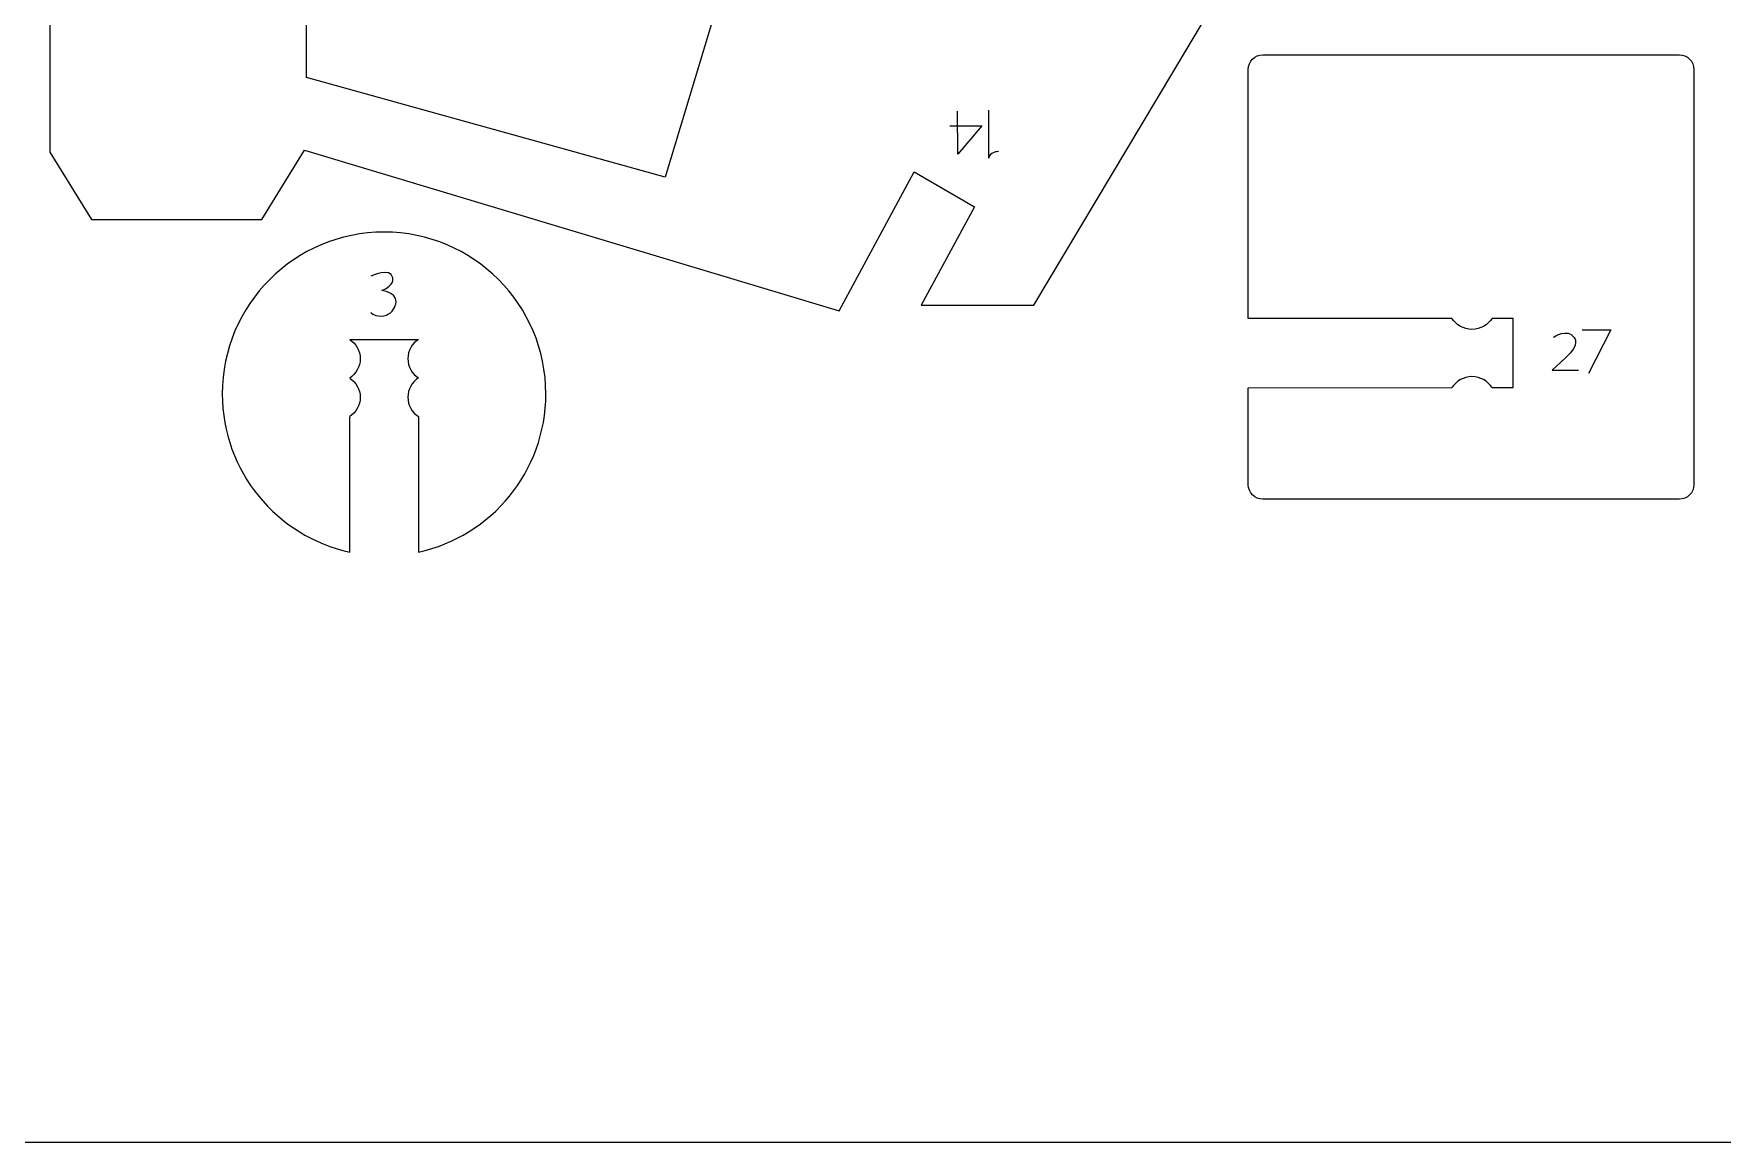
# Model space of a CAD drawing. Header units: centimetres. Extents: x -25 to 25, y -32.5 to 32.5.
# Drawn here: x 2.29 to 9.65, y -32.5 to -27.67 of the extents above; entities that cross this region are included whole.
import ezdxf

# ---------------------------------------------------------------- set-up
doc = ezdxf.new("R2010")
doc.units = ezdxf.units.CM
doc.header["$MEASUREMENT"] = 0
doc.layers.add('Capa 1', color=7, linetype='Continuous')

msp = doc.modelspace()

# ---------------------------------------------------------------- linework, layer by layer
at = {"layer": 'Capa 1', "color": 254}
msp.add_lwpolyline([(-25, -32.5), (25, -32.5), (25, 32.5), (-25, 32.5), (-25, -32.5)], close=True, dxfattribs=at)
at = {"layer": 'Capa 1', "color": 250, "lineweight": 9}
for points, knots in [([(2.86573, -26.67623), (2.86573, -26.67623), (2.8628, -26.21525), (2.8628, -26.21525), (2.8628, -26.21525), (2.8628, -26.21525), (2.36121, -26.21525), (2.36121, -26.21525), (2.36121, -26.21525), (2.36121, -26.21525), (2.36121, -28.18434), (2.36121, -28.18434), (2.36121, -28.18434), (2.36121, -28.18434), (2.54298, -28.47718), (2.54298, -28.47718), (2.54298, -28.47718), (2.54298, -28.47718), (3.28557, -28.47718), (3.28557, -28.47718), (3.28557, -28.47718), (3.28557, -28.47718), (3.47256, -28.17589), (3.47256, -28.17589), (3.47256, -28.17589), (3.47256, -28.17589), (5.80324, -28.87624), (5.80324, -28.87624), (5.80324, -28.87624), (5.80324, -28.87624), (6.13106, -28.27038), (6.13106, -28.27038), (6.13106, -28.27038), (6.13106, -28.27038), (6.39347, -28.42202), (6.39347, -28.42202), (6.39347, -28.42202), (6.39347, -28.42202), (6.16145, -28.85079), (6.16145, -28.85079), (6.16145, -28.85079), (6.16145, -28.85079), (6.6528, -28.85079), (6.6528, -28.85079), (6.6528, -28.85079), (6.6528, -28.85079), (7.53132, -27.38101), (7.53132, -27.38101), (7.53132, -27.38101), (7.53132, -27.38101), (9.57384, -27.38101), (9.57384, -27.38101), (9.57384, -27.38101), (9.57384, -27.38101), (10.69351, -28.98206), (10.69351, -28.98206), (10.69351, -28.98206), (10.69351, -28.98206), (12.8529, -28.98206), (12.8529, -28.98206), (12.8529, -28.98206), (12.8529, -28.98206), (12.8529, -28.40065), (12.8529, -28.40065), (12.8529, -28.40065), (12.8529, -28.40065), (13.15581, -28.40065), (13.15581, -28.40065), (13.15581, -28.40065), (13.15581, -28.40065), (13.15581, -28.98206), (13.15581, -28.98206), (13.15581, -28.98206), (13.15581, -28.98206), (14.30279, -28.98206), (14.30279, -28.98206), (14.30279, -28.98206), (14.30279, -28.98206), (14.3151, -28.98142), (14.3151, -28.98142), (14.3151, -28.98142), (14.3151, -28.98142), (14.32709, -28.97958), (14.32709, -28.97958), (14.32709, -28.97958), (14.32709, -28.97958), (14.33867, -28.9766), (14.33867, -28.9766), (14.33867, -28.9766), (14.33867, -28.9766), (14.34978, -28.97249), (14.34978, -28.97249), (14.34978, -28.97249), (14.34978, -28.97249), (14.36038, -28.96739), (14.36038, -28.96739), (14.36038, -28.96739), (14.36038, -28.96739), (14.37037, -28.96131), (14.37037, -28.96131), (14.37037, -28.96131), (14.37037, -28.96131), (14.37971, -28.9543), (14.37971, -28.9543), (14.37971, -28.9543), (14.37971, -28.9543), (14.38834, -28.94649), (14.38834, -28.94649), (14.38834, -28.94649), (14.38834, -28.94649), (14.39618, -28.93787), (14.39618, -28.93787), (14.39618, -28.93787), (14.39618, -28.93787), (14.40315, -28.92852), (14.40315, -28.92852), (14.40315, -28.92852), (14.40315, -28.92852), (14.40926, -28.91853), (14.40926, -28.91853), (14.40926, -28.91853), (14.40926, -28.91853), (14.41439, -28.90796), (14.41439, -28.90796), (14.41439, -28.90796), (14.41439, -28.90796), (14.41847, -28.89683), (14.41847, -28.89683), (14.41847, -28.89683), (14.41847, -28.89683), (14.42148, -28.88525), (14.42148, -28.88525), (14.42148, -28.88525), (14.42148, -28.88525), (14.42332, -28.87322), (14.42332, -28.87322), (14.42332, -28.87322), (14.42332, -28.87322), (14.42396, -28.86089), (14.42396, -28.86089), (14.42396, -28.86089), (14.42396, -28.86089), (14.42396, -28.55499), (14.42396, -28.55499), (14.42396, -28.55499), (14.42396, -28.55499), (13.94398, -28.55209), (13.94398, -28.55209)], [0, 0, 0, 0, 0.0263158, 0.0263158, 0.0263158, 0.0263158, 0.0526316, 0.0526316, 0.0526316, 0.0526316, 0.0789474, 0.0789474, 0.0789474, 0.0789474, 0.1052632, 0.1052632, 0.1052632, 0.1052632, 0.1315789, 0.1315789, 0.1315789, 0.1315789, 0.1578947, 0.1578947, 0.1578947, 0.1578947, 0.1842105, 0.1842105, 0.1842105, 0.1842105, 0.2105263, 0.2105263, 0.2105263, 0.2105263, 0.2368421, 0.2368421, 0.2368421, 0.2368421, 0.2631579, 0.2631579, 0.2631579, 0.2631579, 0.2894737, 0.2894737, 0.2894737, 0.2894737, 0.3157895, 0.3157895, 0.3157895, 0.3157895, 0.3421053, 0.3421053, 0.3421053, 0.3421053, 0.3684211, 0.3684211, 0.3684211, 0.3684211, 0.3947368, 0.3947368, 0.3947368, 0.3947368, 0.4210526, 0.4210526, 0.4210526, 0.4210526, 0.4473684, 0.4473684, 0.4473684, 0.4473684, 0.4736842, 0.4736842, 0.4736842, 0.4736842, 0.5, 0.5, 0.5, 0.5, 0.5263158, 0.5263158, 0.5263158, 0.5263158, 0.5526316, 0.5526316, 0.5526316, 0.5526316, 0.5789474, 0.5789474, 0.5789474, 0.5789474, 0.6052632, 0.6052632, 0.6052632, 0.6052632, 0.6315789, 0.6315789, 0.6315789, 0.6315789, 0.6578947, 0.6578947, 0.6578947, 0.6578947, 0.6842105, 0.6842105, 0.6842105, 0.6842105, 0.7105263, 0.7105263, 0.7105263, 0.7105263, 0.7368421, 0.7368421, 0.7368421, 0.7368421, 0.7631579, 0.7631579, 0.7631579, 0.7631579, 0.7894737, 0.7894737, 0.7894737, 0.7894737, 0.8157895, 0.8157895, 0.8157895, 0.8157895, 0.8421053, 0.8421053, 0.8421053, 0.8421053, 0.8684211, 0.8684211, 0.8684211, 0.8684211, 0.8947368, 0.8947368, 0.8947368, 0.8947368, 0.9210526, 0.9210526, 0.9210526, 0.9210526, 0.9473684, 0.9473684, 0.9473684, 0.9473684, 1, 1, 1, 1]), ([(5.50278, -26.77527), (5.50278, -26.77527), (3.48018, -26.78793), (3.48018, -26.78793), (3.48018, -26.78793), (3.48018, -26.78793), (3.48018, -27.85824), (3.48018, -27.85824), (3.48018, -27.85824), (3.48018, -27.85824), (5.04535, -28.29251), (5.04535, -28.29251), (5.04535, -28.29251), (5.04535, -28.29251), (5.50278, -26.77527), (5.50278, -26.77527)], [0, 0, 0, 0, 0.2, 0.2, 0.2, 0.2, 0.4, 0.4, 0.4, 0.4, 0.6, 0.6, 0.6, 0.6, 1, 1, 1, 1]), ([(8.47642, -28.90879), (8.47642, -28.90879), (7.58818, -28.90879), (7.58818, -28.90879), (7.58818, -28.90879), (7.58818, -28.90879), (7.58818, -27.82294), (7.58818, -27.82294), (7.58818, -27.82294), (7.58816, -27.80623), (7.5948, -27.79018), (7.60663, -27.77833), (7.60663, -27.77833), (7.61843, -27.7665), (7.63455, -27.75986), (7.65129, -27.75983), (7.65129, -27.75983), (7.65129, -27.75983), (9.46824, -27.75983), (9.46824, -27.75983), (9.46824, -27.75983), (9.48498, -27.75983), (9.50102, -27.76647), (9.51285, -27.77827), (9.51285, -27.77827), (9.52468, -27.7901), (9.53135, -27.80623), (9.53135, -27.82294), (9.53135, -27.82294), (9.53135, -27.82294), (9.53135, -29.6335), (9.53135, -29.6335), (9.53135, -29.6335), (9.53138, -29.65024), (9.52474, -29.66628), (9.51291, -29.67811), (9.51291, -29.67811), (9.50108, -29.68997), (9.48498, -29.69661), (9.46824, -29.69664), (9.46824, -29.69664), (9.46824, -29.69664), (7.65129, -29.69664), (7.65129, -29.69664), (7.65129, -29.69664), (7.63455, -29.69664), (7.61851, -29.69), (7.60668, -29.67817), (7.60668, -29.67817), (7.59482, -29.66636), (7.58818, -29.65024), (7.58818, -29.6335), (7.58818, -29.6335), (7.58818, -29.6335), (7.58818, -29.21173), (7.58818, -29.21173), (7.58818, -29.21173), (7.58818, -29.21173), (8.47642, -29.21014), (8.47642, -29.21014)], [0, 0, 0, 0, 0.0625, 0.0625, 0.0625, 0.0625, 0.125, 0.125, 0.125, 0.125, 0.1875, 0.1875, 0.1875, 0.1875, 0.25, 0.25, 0.25, 0.25, 0.3125, 0.3125, 0.3125, 0.3125, 0.375, 0.375, 0.375, 0.375, 0.4375, 0.4375, 0.4375, 0.4375, 0.5, 0.5, 0.5, 0.5, 0.5625, 0.5625, 0.5625, 0.5625, 0.625, 0.625, 0.625, 0.625, 0.6875, 0.6875, 0.6875, 0.6875, 0.75, 0.75, 0.75, 0.75, 0.8125, 0.8125, 0.8125, 0.8125, 0.875, 0.875, 0.875, 0.875, 1, 1, 1, 1]), ([(3.96899, -29.33682), (3.96899, -29.33682), (3.96899, -29.92735), (3.96899, -29.92735), (3.96899, -29.92735), (4.28659, -29.85858), (4.52455, -29.57602), (4.52455, -29.23783), (4.52455, -29.23783), (4.52455, -28.84815), (4.20866, -28.53227), (3.81899, -28.53227), (3.81899, -28.53227), (3.42932, -28.53227), (3.11343, -28.84815), (3.11343, -29.23783), (3.11343, -29.23783), (3.11343, -29.57602), (3.35139, -29.85859), (3.66899, -29.92735), (3.66899, -29.92735), (3.66899, -29.92735), (3.66898, -29.33698), (3.66898, -29.33698)], [0, 0, 0, 0, 0.1428571, 0.1428571, 0.1428571, 0.1428571, 0.2857143, 0.2857143, 0.2857143, 0.2857143, 0.4285714, 0.4285714, 0.4285714, 0.4285714, 0.5714286, 0.5714286, 0.5714286, 0.5714286, 0.7142857, 0.7142857, 0.7142857, 0.7142857, 1, 1, 1, 1]), ([(8.65092, -28.90879), (8.63249, -28.93749), (8.6003, -28.95651), (8.56366, -28.95651), (8.56366, -28.95651), (8.52703, -28.95651), (8.49483, -28.93749), (8.47641, -28.90879)], [0, 0, 0, 0, 0.3333333, 0.3333333, 0.3333333, 0.3333333, 1, 1, 1, 1]), ([(8.65093, -29.21013), (8.65093, -29.21013), (8.74253, -29.21024), (8.74253, -29.21024), (8.74253, -29.21024), (8.74253, -29.21024), (8.74253, -28.90879), (8.74253, -28.90879), (8.74253, -28.90879), (8.74253, -28.90879), (8.65091, -28.90879), (8.65091, -28.90879)], [0, 0, 0, 0, 0.25, 0.25, 0.25, 0.25, 0.5, 0.5, 0.5, 0.5, 1, 1, 1, 1]), ([(8.65092, -29.21013), (8.63249, -29.18143), (8.6003, -29.16241), (8.56366, -29.16241), (8.56366, -29.16241), (8.52703, -29.16241), (8.49483, -29.18143), (8.47641, -29.21013)], [0, 0, 0, 0, 0.3333333, 0.3333333, 0.3333333, 0.3333333, 1, 1, 1, 1])]:
    msp.add_open_spline(points, degree=3, knots=knots, dxfattribs=at)
at = {"layer": 'Capa 1', "color": 22, "lineweight": 5}
for points, knots in [([(6.28675, -28.0693), (6.28675, -28.0693), (6.42641, -28.0693), (6.42641, -28.0693), (6.42641, -28.0693), (6.42641, -28.0693), (6.32136, -28.19291), (6.32136, -28.19291), (6.32136, -28.19291), (6.32136, -28.19291), (6.32015, -28.005), (6.32015, -28.005)], [0, 0, 0, 0, 0.25, 0.25, 0.25, 0.25, 0.5, 0.5, 0.5, 0.5, 1, 1, 1, 1]), ([(3.76147, -28.88148), (3.76147, -28.88148), (3.7687, -28.89996), (3.80475, -28.89876), (3.80475, -28.89876), (3.82346, -28.89814), (3.83686, -28.89145), (3.84658, -28.8838), (3.84658, -28.8838), (3.87028, -28.8651), (3.8715, -28.83606), (3.8715, -28.83606), (3.8715, -28.83606), (3.87028, -28.79435), (3.80906, -28.78631), (3.80906, -28.78631), (3.80906, -28.78631), (3.86902, -28.76402), (3.85665, -28.73189), (3.85665, -28.73189), (3.85665, -28.73189), (3.84801, -28.68246), (3.76147, -28.72445), (3.76147, -28.72445)], [0, 0, 0, 0, 0.1428571, 0.1428571, 0.1428571, 0.1428571, 0.2857143, 0.2857143, 0.2857143, 0.2857143, 0.4285714, 0.4285714, 0.4285714, 0.4285714, 0.5714286, 0.5714286, 0.5714286, 0.5714286, 0.7142857, 0.7142857, 0.7142857, 0.7142857, 1, 1, 1, 1]), ([(8.91946, -28.99029), (8.91946, -28.99029), (8.98129, -28.94948), (9.00845, -28.99029), (9.00845, -28.99029), (9.00845, -28.99029), (9.03937, -29.02119), (8.97138, -29.08053)], [0, 0, 0, 0, 0.3333333, 0.3333333, 0.3333333, 0.3333333, 1, 1, 1, 1]), ([(9.04419, -28.95874), (9.04419, -28.95874), (9.16945, -28.95874), (9.16945, -28.95874), (9.16945, -28.95874), (9.16945, -28.95874), (9.07223, -29.14832), (9.07223, -29.14832)], [0, 0, 0, 0, 0.3333333, 0.3333333, 0.3333333, 0.3333333, 1, 1, 1, 1]), ([(8.97138, -29.08053), (8.97138, -29.08053), (8.9133, -29.13491), (8.9133, -29.13491), (8.9133, -29.13491), (8.9133, -29.13491), (9.02862, -29.13491), (9.02862, -29.13491)], [0, 0, 0, 0, 0.3333333, 0.3333333, 0.3333333, 0.3333333, 1, 1, 1, 1])]:
    msp.add_open_spline(points, degree=3, knots=knots, dxfattribs=at)
for points in [[(6.45623, -28.21058), (6.45623, -28.21058), (6.45623, -28.00107), (6.45623, -28.00107)], [(6.49828, -28.18116), (6.49828, -28.18116), (6.45787, -28.18281), (6.45623, -28.21058)]]:
    msp.add_open_spline(points, degree=3, dxfattribs=at)
at = {"layer": 'Capa 1', "color": 250, "lineweight": 9}
msp.add_open_spline([(3.66898, -29.0001), (3.66898, -29.0001), (3.96899, -28.99994), (3.96899, -28.99994)], degree=3, dxfattribs=at)
at = {"layer": 'Capa 1', "color": 250, "lineweight": 18}
for points in [[(3.66898, -29.0001), (3.69668, -29.01788), (3.71504, -29.04896), (3.71504, -29.08432), (3.71504, -29.08432), (3.71504, -29.11968), (3.69668, -29.15076), (3.66898, -29.16854)], [(3.96899, -28.99994), (3.94129, -29.01772), (3.92293, -29.0488), (3.92293, -29.08416), (3.92293, -29.08416), (3.92293, -29.11952), (3.94129, -29.1506), (3.96899, -29.16838)], [(3.66898, -29.16854), (3.69668, -29.18632), (3.71504, -29.2174), (3.71504, -29.25276), (3.71504, -29.25276), (3.71504, -29.28812), (3.69668, -29.3192), (3.66898, -29.33698)], [(3.96899, -29.16838), (3.94129, -29.18616), (3.92293, -29.21724), (3.92293, -29.2526), (3.92293, -29.2526), (3.92293, -29.28796), (3.94129, -29.31904), (3.96899, -29.33682)]]:
    msp.add_open_spline(points, degree=3, knots=[0, 0, 0, 0, 0.3333333, 0.3333333, 0.3333333, 0.3333333, 1, 1, 1, 1], dxfattribs=at)

doc.saveas('drawing.dxf')
